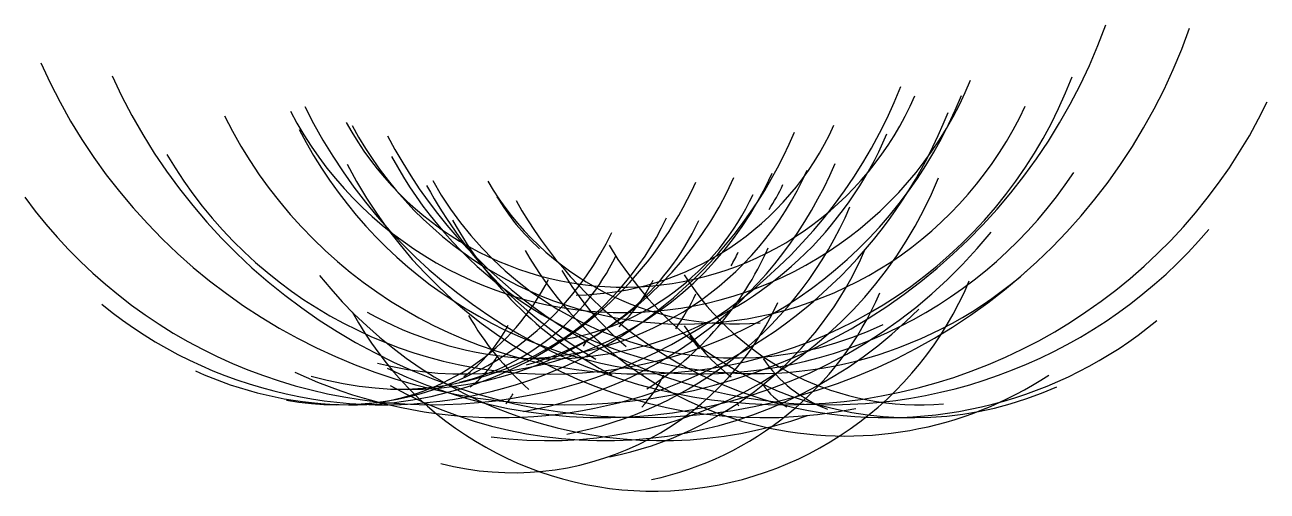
# Model space of a CAD drawing. Extents: x -0.72 to 2.13, y 0.04 to 1.11.
import ezdxf

# ---------------------------------------------------------------- set-up
doc = ezdxf.new("R2010")
doc.units = 0

msp = doc.modelspace()

# ---------------------------------------------------------------- linework, layer by layer
at = {"layer": 'drawinglayer'}
for centre, radius, start, end in [((0.521, 1.5581), 1.3178, 203.8807, 340.1979), ((0.6945, 1.5441), 1.3333, 204.339, 340.7185), ((0.2149, 1.398), 1.1577, 216.0847, 338.3024), ((0.6912, 1.3748), 1.0637, 206.3444, 338.9251), ((0.6531, 1.315), 0.8633, 207.7195, 337.5235), ((0.4844, 1.3295), 1.0188, 210.3551, 338.091), ((0.6548, 1.2371), 0.7271, 208.6935, 336.6546), ((1.0241, 1.4704), 1.2301, 206.3444, 334.1953), ((0.7923, 1.29), 0.8646, 208.2351, 335.0352), ((0.3689, 1.3186), 1.1079, 244.9044, 338.3795), ((0.1032, 1.2644), 1.0241, 230.8097, 337.0605), ((0.8271, 1.3428), 1.0319, 207.1465, 326.4757), ((0.478, 1.1938), 0.8483, 240.8937, 336.948), ((1.1273, 1.3841), 1.1438, 207.433, 319.5502), ((0.5357, 1.1502), 0.6583, 270.8021, 335.8816), ((0.9548, 1.2581), 0.9465, 208.2924, 311.6607), ((0.9746, 1.2863), 1.0755, 207.3757, 281.3942), ((0.2845, 1.089), 0.778, 255.4469, 335.9293), ((0.4097, 1.075), 0.729, 270.9167, 335.974), ((0.2593, 1.1668), 0.956, 279.9122, 337.0469), ((0.0299, 1.1063), 0.8661, 245.5347, 335.7534), ((0.1572, 1.0977), 0.8221, 254.4155, 335.8429), ((1.0945, 1.2251), 1.0143, 208.3497, 240.192), ((0.9093, 1.1423), 0.7947, 209.2092, 295.3517), ((0.9114, 1.0838), 0.6583, 210.1832, 274.9251), ((0.4794, 1.128), 0.9699, 262.3224, 337.7527), ((0.576, 0.9529), 0.4899, 327.2385, 334.9322), ((0.8107, 0.9838), 0.5208, 210.7562, 227.7956), ((0.4166, 0.9712), 0.5896, 278.5371, 335.0932), ((1.2579, 1.1867), 0.9759, 209.3238, 309.4743), ((0.3611, 1.0418), 0.8837, 280.5997, 336.8525), ((0.1337, 0.9595), 0.6837, 268.7395, 334.845), ((1.0312, 1.0916), 0.8808, 209.0946, 242.667), ((0.2734, 0.923), 0.6115, 284.9542, 334.8022), ((0, 0.9347), 0.6945, 260.0305, 334.4937), ((0.608, 1.3532), 1.1424, 244.2169, 321.1421), ((1.3178, 1.0231), 0.8123, 210.8708, 294.0586), ((0.3027, 0.9075), 0.7494, 302.6586, 335.7942), ((0.1469, 0.8201), 0.5441, 283.9229, 333.9665), ((1.1636, 1.0172), 0.8486, 209.8967, 303.3593), ((0.463, 0.9167), 0.8114, 281.2873, 336.664), ((0.5349, 0.7736), 0.4241, 329.5876, 334.3991), ((1.1055, 0.9019), 0.6911, 210.8135, 229.8633), ((0.742, 1.1632), 1.0051, 218.5484, 289.4264), ((0.7224, 0.8288), 0.7867, 208.5216, 337.2171), ((0.0155, 0.7612), 0.521, 275.3858, 333.3878), ((0.3781, 0.6958), 0.3832, 313.8313, 333.6634), ((1.3333, 0.8791), 0.6388, 212.2459, 274.9591), ((0.5648, 0.7917), 0.739, 281.9748, 336.4812), ((0.288, 0.7466), 0.5885, 325.6342, 334.6972), ((0.6088, 1.1758), 1.0177, 241.1802, 315.2757), ((0.401, 0.751), 0.6667, 255.5042, 335.5439), ((0.8861, 0.7843), 0.6789, 209.954, 228.5361), ((0.0876, 0.5803), 0.3401, 305.9245, 332.4504), ((1.179, 0.6696), 0.4588, 212.8188, 232.736), ((0.3844, 0.4869), 0.2102, 327.7541, 332.6045), ((1.0306, 0.5469), 0.2697, 213.4491, 221.4394), ((0.1756, 0.4552), 0.2149, 305.9245, 331.9503), ((1.2301, 0.52), 0.3092, 214.1366, 249.4976), ((0.4522, 0.4551), 0.3286, 317.9566, 333.5519), ((1.1184, 0.3864), 0.1756, 214.4804, 239.2535), ((0.3092, 0.314), 0.1032, 316.0658, 331.7011), ((0.9759, 0.2862), 0.0754, 214.5377, 220.0916)]:
    msp.add_arc(centre, radius, start, end, dxfattribs=at)

doc.saveas('drawing.dxf')
